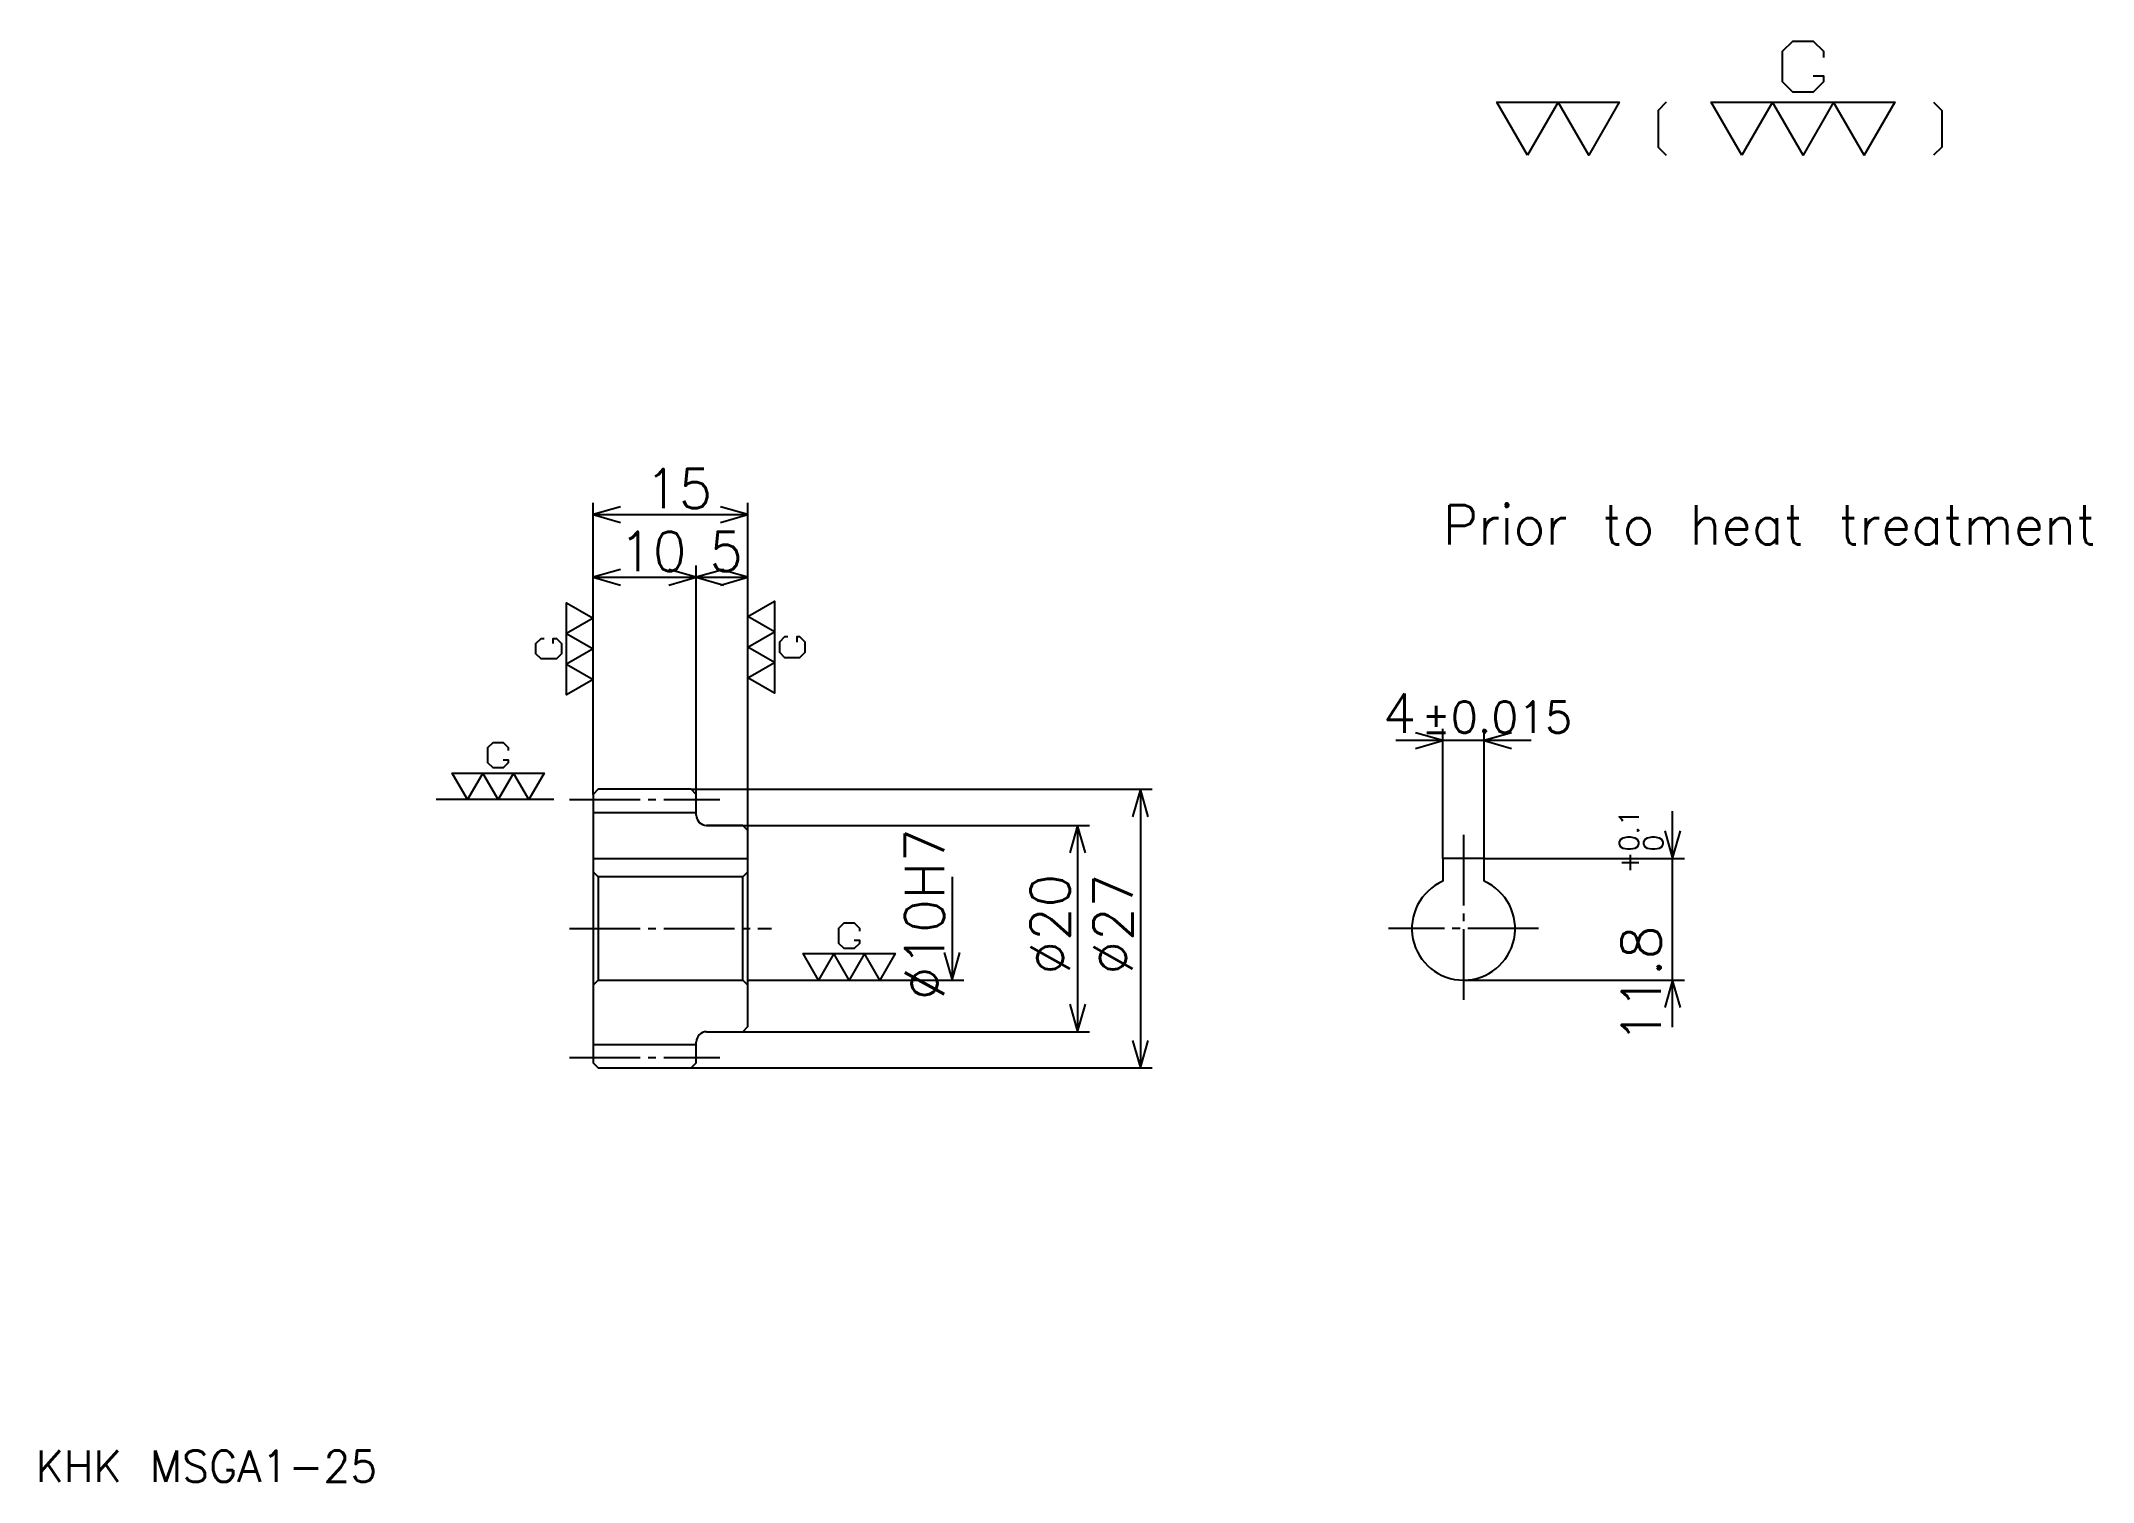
# Model space of a CAD drawing. Extents: x 8 to 207, y 8 to 148.
import ezdxf

# ---------------------------------------------------------------- set-up
doc = ezdxf.new("R2010")
doc.units = 0
doc.linetypes.add('DASHDOT', pattern=[9.130436, 6.847826, -0.76087, 0.76087, -0.76087])
doc.layers.get('0').update_dxf_attribs({"linetype": 'CONTINUOUS'})
doc.layers.add('DASHDOT', color=6, linetype='DASHDOT')
doc.styles.add('KANJI', font='TXT', dxfattribs={"bigfont": 'BIGFONT'})

msp = doc.modelspace()

# ---------------------------------------------------------------- linework, layer by layer
at = {"color": 5}
for p, q in [((61.630432, 75.510872), (61.630432, 103.282608)), ((61.630432, 102.141304), (76.630432, 102.141304)), ((76.630432, 75.510872), (76.630432, 103.282608)), ((61.630432, 96.054352), (71.630432, 96.054352)), ((71.630432, 75.510872), (71.630432, 97.195656)), ((71.630432, 96.054352), (76.630432, 96.054352)), ((152.543472, 80.223915), (139.41304, 80.223915)), ((143.978256, 68.810875), (143.978256, 81.365219)), ((147.978256, 68.810875), (147.978256, 81.365219)), ((61.630432, 75.010872), (61.630432, 75.510872)), ((71.130432, 75.510872), (76.630432, 75.510872)), ((71.630432, 75.010872), (71.630432, 75.510872)), ((76.630432, 75.510872), (115.815216, 75.510872)), ((76.630432, 71.510872), (76.630432, 75.510872)), ((114.673912, 75.510872), (114.673912, 48.510872)), ((72.630432, 72.010872), (76.630432, 72.010872)), ((76.630432, 72.010872), (109.728256, 72.010872)), ((108.586952, 72.010872), (108.586952, 52.010872)), ((166.239136, 52.445656), (166.239136, 73.376091)), ((147.978256, 68.810875), (167.380432, 68.810875)), ((96.41304, 67.010872), (96.41304, 57.010872)), ((76.630432, 57.010872), (97.554344, 57.010872)), ((145.978256, 57.010872), (167.380432, 57.010872)), ((72.630432, 52.010872), (76.630432, 52.010872)), ((76.630432, 52.010872), (109.728256, 52.010872)), ((71.130432, 48.510872), (76.630432, 48.510872)), ((76.630432, 48.510872), (115.815216, 48.510872))]:
    msp.add_line(p, q, dxfattribs=at)
at = {"color": 7}
msp.add_line((57.826084, 74.510872), (46.41304, 74.510872), dxfattribs=at)
at = {"color": 4}
for p, q in [((61.630432, 73.260872), (71.630432, 73.260872)), ((61.630432, 68.810875), (76.630432, 68.810875)), ((62.130432, 67.010872), (62.130432, 57.010872)), ((76.130432, 67.010872), (76.630432, 67.510872)), ((76.130432, 57.010872), (76.630432, 56.510872)), ((61.630432, 50.760872), (71.630432, 50.760872))]:
    msp.add_line(p, q, dxfattribs=at)
at = {"color": 7}
for points in [[(179.869568, 144.671753), (180.858704, 144.671753), (180.858704, 144.078262), (179.869568, 143.089142), (177.891312, 143.089142), (176.902176, 144.078262), (176.902176, 147.045654), (177.891312, 148.03479), (179.869568, 148.03479), (180.858704, 147.045654), (180.858704, 146.452179)], [(152.17392, 136.956528), (149.206528, 142.100006), (161.076096, 142.100006), (158.108704, 136.956528), (155.141312, 142.100006), (152.17392, 136.956528)], [(165.626099, 142.100006), (164.834793, 141.308701), (164.834793, 137.747833), (165.626099, 136.956528)], [(172.945663, 136.956528), (169.978271, 142.100006), (187.782623, 142.100006), (184.815216, 136.956528), (181.847839, 142.100006), (178.880447, 136.956528), (175.913055, 142.100006), (172.945663, 136.956528)], [(191.541306, 142.100006), (192.332611, 141.308701), (192.332611, 137.747833), (191.541306, 136.956528)], [(61.630432, 86.163048), (59.058693, 84.679352), (59.058693, 93.581528), (61.630432, 92.097824), (59.058693, 90.614136), (61.630432, 89.13044), (59.058693, 87.646744), (61.630432, 86.163048)], [(76.630432, 92.25), (79.202171, 93.733696), (79.202171, 84.831528), (76.630432, 86.315216), (79.202171, 87.79892), (76.630432, 89.282608), (79.202171, 90.766304), (76.630432, 92.25)], [(57.772823, 89.625), (57.772823, 90.119568), (58.069561, 90.119568), (58.564129, 89.625), (58.564129, 88.635872), (58.069561, 88.141304), (56.585869, 88.141304), (56.091301, 88.635872), (56.091301, 89.625), (56.585869, 90.119568), (56.882607, 90.119568)], [(80.488037, 90.271744), (80.191299, 90.271744), (79.696739, 89.777176), (79.696739, 88.788048), (80.191299, 88.29348), (81.674995, 88.29348), (82.169563, 88.788048), (82.169563, 89.777176), (81.674995, 90.271744), (81.378258, 90.271744), (81.378258, 89.777176)], [(52.918476, 78.368484), (53.41304, 78.368484), (53.41304, 78.071739), (52.918476, 77.577179), (51.929344, 77.577179), (51.43478, 78.071739), (51.43478, 79.555435), (51.929344, 80.050003), (52.918476, 80.050003), (53.41304, 79.555435), (53.41304, 79.258698)], [(49.45652, 74.510872), (47.972824, 77.082611), (56.874996, 77.082611), (55.3913, 74.510872), (53.907608, 77.082611), (52.423912, 74.510872), (50.940216, 77.082611), (49.45652, 74.510872)], [(86.940216, 60.868481), (87.434784, 60.868481), (87.434784, 60.571743), (86.940216, 60.077175), (85.95108, 60.077175), (85.45652, 60.571743), (85.45652, 62.055435), (85.95108, 62.550003), (86.940216, 62.550003), (87.434784, 62.055435), (87.434784, 61.758698)], [(83.478256, 57.010872), (81.99456, 59.582611), (90.896736, 59.582611), (89.41304, 57.010872), (87.929344, 59.582611), (86.445648, 57.010872), (84.961952, 59.582611), (83.478256, 57.010872)]]:
    msp.add_lwpolyline(points, dxfattribs=at)
at = {"color": 5}
for points in [[(64.293472, 102.902176), (61.630432, 102.141304), (64.293472, 101.380432)], [(73.967392, 101.380432), (76.630432, 102.141304), (73.967392, 102.902176)], [(64.293472, 96.815216), (61.630432, 96.054352), (64.293472, 95.293488)], [(68.967392, 95.293488), (71.630432, 96.054352), (68.967392, 96.815216)], [(74.293472, 96.815216), (71.630432, 96.054352), (74.293472, 95.293488)], [(73.967392, 95.293488), (76.630432, 96.054352), (73.967392, 96.815216)], [(141.315216, 79.463043), (143.978256, 80.223915), (141.315216, 80.984787)], [(150.641296, 80.984787), (147.978256, 80.223915), (150.641296, 79.463043)], [(115.434784, 72.847824), (114.673912, 75.510872), (113.91304, 72.847824)], [(109.347824, 69.347832), (108.586952, 72.010872), (107.82608, 69.347832)], [(165.478256, 71.473915), (166.239136, 68.810875), (167, 71.473915)], [(95.652176, 59.673916), (96.41304, 57.010872), (97.173904, 59.673916)], [(167, 54.347828), (166.239136, 57.010872), (165.478256, 54.347828)], [(107.82608, 54.673916), (108.586952, 52.010872), (109.347824, 54.673916)], [(113.91304, 51.173916), (114.673912, 48.510872), (115.434784, 51.173916)]]:
    msp.add_lwpolyline(points, dxfattribs=at)
at = {"color": 4}
for points in [[(71.630432, 73.010872), (71.630432, 75.010872), (71.130432, 75.510872), (62.130432, 75.510872), (61.630432, 75.010872), (61.630432, 56.510872)], [(72.630432, 52.010872), (76.130432, 52.010872), (76.630432, 52.510872), (76.630432, 71.510872), (76.130432, 72.010872), (72.630432, 72.010872)], [(147.978256, 66.593445), (147.978256, 68.810875), (143.978256, 68.810875), (143.978256, 66.593445)], [(61.630432, 56.510872), (62.130432, 57.010872), (76.130432, 57.010872), (76.130432, 67.010872), (62.130432, 67.010872), (61.630432, 67.510872)], [(61.630432, 56.510872), (61.630432, 49.010872), (62.130432, 48.510872), (71.130432, 48.510872), (71.630432, 49.010872), (71.630432, 51.010872)]]:
    msp.add_lwpolyline(points, dxfattribs=at)
for centre, radius, start, end in [((72.630432, 73.010872), 1, 180, 270), ((145.978256, 62.010872), 5, 113.57817801, 66.42182199), ((72.630432, 51.010872), 1, 90, 180)]:
    msp.add_arc(centre, radius, start, end, dxfattribs=at)
at = {"layer": 'DASHDOT', "color": 7}
for p, q in [((59.347824, 74.510872), (73.91304, 74.510872)), ((145.978256, 71.093483), (145.978256, 54.728264)), ((59.347824, 62.010872), (78.91304, 62.010872)), ((153.260864, 62.010872), (138.695648, 62.010872)), ((59.347824, 49.510872), (73.91304, 49.510872))]:
    msp.add_line(p, q, dxfattribs=at)

# ---------------------------------------------------------------- texts
at = {"color": 7, "style": 'KANJI'}
for s, height, p in [('15', 3.804348, (66.657608, 102.75)), ('Prior to heat treatment', 3.804348, (143.978256, 99.245651)), ('10', 3.804348, (64.157608, 96.663048)), ('5', 3.804348, (72.89402, 96.663048)), ('4', 3.804348, (138.125336, 80.984787)), ('%%p0.015', 3.043478, (141.891174, 80.984787)), ('KHK MSGA1-25', 3.043478, (7.608696, 8.369565))]:
    msp.add_text(s, height=height, dxfattribs=at).set_placement(p)
for s, height, p in [('0.1', 1.902174, (162.967392, 69.480469)), ('%%c10H7', 3.804348, (95.652176, 55.067936)), ('0', 1.902174, (165.32608, 69.480469)), ('+', 1.902174, (162.967392, 67.350037)), ('%%c20', 3.804348, (107.82608, 57.540764)), ('%%c27', 3.804348, (113.91304, 57.540764)), ('11.8', 3.804348, (165.097824, 50.883312))]:
    msp.add_text(s, height=height, rotation=90, dxfattribs=at).set_placement(p)

doc.saveas('drawing.dxf')
